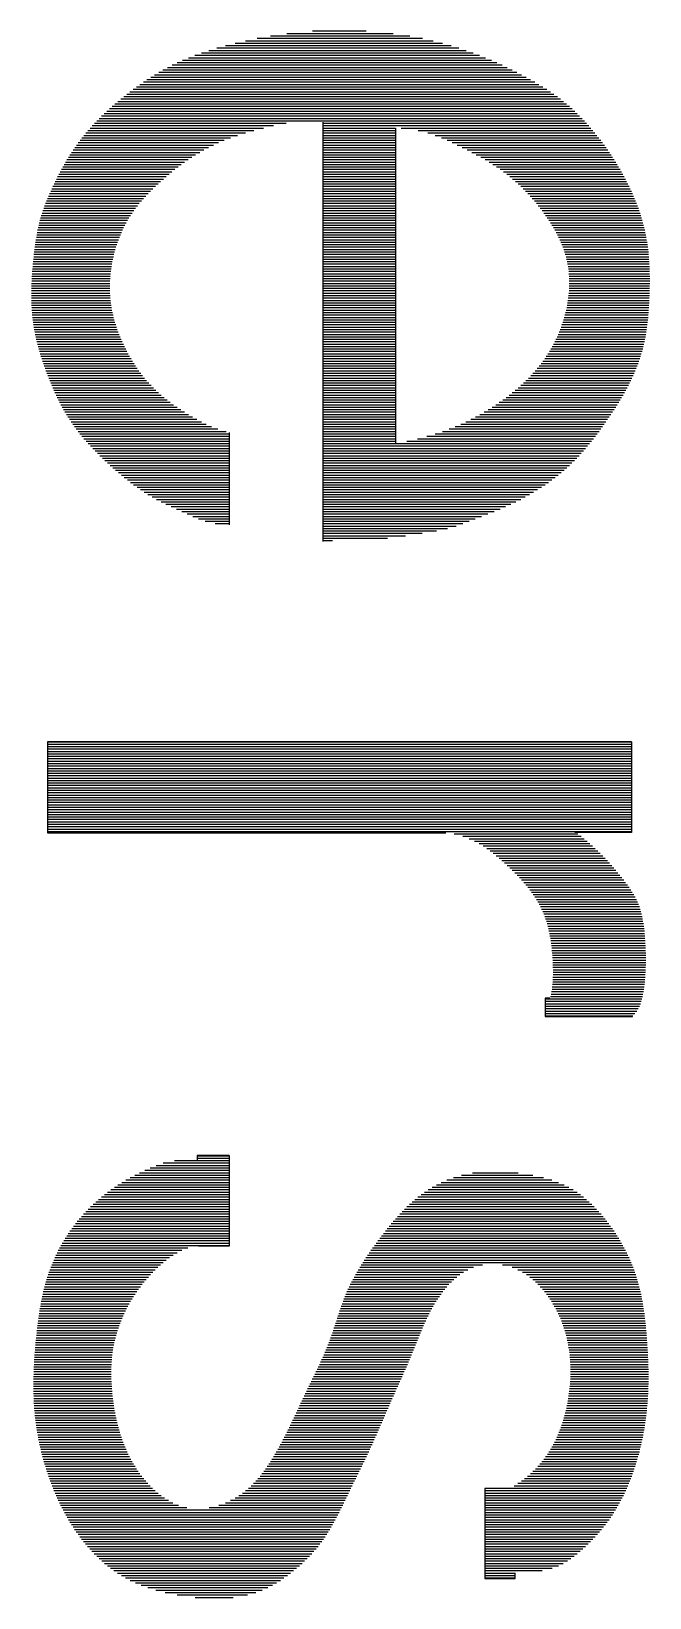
# Model space of a CAD drawing. Extents: x -2502 to 14741, y -2417 to 9756.
# Drawn here: x 8747.52 to 8764.73, y 1214.62 to 1258.19 of the extents above; entities that cross this region are included whole.
import ezdxf
from ezdxf.enums import TextEntityAlignment as Align
from ezdxf.xclip import XClip

# ---------------------------------------------------------------- set-up
doc = ezdxf.new("R2010")
doc.units = 0
doc.header["$LTSCALE"] = 60
doc.header["$MEASUREMENT"] = 0
doc.header["$XCLIPFRAME"] = 0
doc.layers.get('0').update_dxf_attribs({"linetype": 'CONTINUOUS'})
doc.layers.add('2017_67-102$0$RLA-FORMATO', color=7, linetype='CONTINUOUS')
doc.layers.add('2017_67-102$0$RLA-LOGO', color=7, linetype='CONTINUOUS')
doc.styles.add('2017_67-102$0$ROMAND', font='romand', dxfattribs={"height": 31.5})
doc.styles.add('2017_67-102$0$ROMANS', font='ROMANS.shx', dxfattribs={"height": 16.875})

# ---------------------------------------------------------------- blocks, each defined once
blk = doc.blocks.new('2017_67-102$0$viñeta-rl')
at = {"layer": '2017_67-102$0$RLA-LOGO', "color": 8, "true_color": 0x707070}
for p, q in [((-182.799, 234.705), (-182.799, 232.921)), ((-182.754, 234.72), (-182.754, 232.953)), ((-182.709, 234.734), (-182.709, 232.984)), ((-182.664, 234.747), (-182.664, 233.014)), ((-182.619, 234.759), (-182.619, 233.043)), ((-182.574, 234.771), (-182.574, 233.071)), ((-182.529, 234.782), (-182.529, 233.098)), ((-182.484, 234.793), (-182.484, 233.124)), ((-182.439, 234.802), (-182.439, 233.149)), ((-182.394, 234.812), (-182.394, 233.172)), ((-182.349, 234.82), (-182.349, 233.195)), ((-182.304, 234.828), (-182.304, 233.216)), ((-182.259, 234.835), (-182.259, 233.236)), ((-182.214, 234.842), (-182.214, 233.255)), ((-182.169, 234.848), (-182.169, 233.273)), ((-182.124, 234.854), (-182.124, 233.29)), ((-182.079, 234.859), (-182.079, 233.305)), ((-182.034, 234.863), (-182.034, 233.319)), ((-181.989, 234.867), (-181.989, 233.332)), ((-181.944, 234.871), (-181.944, 233.343)), ((-181.899, 234.874), (-181.899, 233.353)), ((-181.854, 234.877), (-181.854, 233.362)), ((-181.809, 234.879), (-181.809, 233.37)), ((-181.764, 234.881), (-181.764, 233.376)), ((-181.719, 234.882), (-181.719, 233.382)), ((-181.674, 234.883), (-181.674, 233.386)), ((-181.629, 234.884), (-181.629, 233.389)), ((-181.584, 234.884), (-181.584, 233.391)), ((-181.539, 234.884), (-181.539, 233.392)), ((-181.494, 234.884), (-181.494, 233.393)), ((-181.449, 234.883), (-181.449, 233.392)), ((-181.404, 234.882), (-181.404, 233.39)), ((-181.359, 234.881), (-181.359, 233.388)), ((-181.314, 234.879), (-181.314, 233.384)), ((-181.269, 234.878), (-181.269, 233.38)), ((-181.224, 234.876), (-181.224, 233.374)), ((-181.179, 234.874), (-181.179, 233.368)), ((-181.134, 234.872), (-181.134, 233.361)), ((-181.089, 234.869), (-181.089, 233.353)), ((-181.044, 234.867), (-181.044, 233.344)), ((-180.999, 234.864), (-180.999, 233.334)), ((-180.954, 234.861), (-180.954, 233.324)), ((-180.909, 234.857), (-180.909, 233.312)), ((-180.864, 234.853), (-180.864, 233.3)), ((-180.819, 234.849), (-180.819, 233.287)), ((-180.774, 234.844), (-180.774, 233.272)), ((-180.729, 234.839), (-180.729, 233.257)), ((-180.684, 234.833), (-180.684, 233.241)), ((-180.639, 234.827), (-180.639, 233.224)), ((-180.594, 234.82), (-180.594, 233.206)), ((-180.549, 234.813), (-180.549, 233.187)), ((-180.504, 234.805), (-180.504, 233.167)), ((-180.459, 234.796), (-180.459, 233.146)), ((-180.414, 234.787), (-180.414, 233.124)), ((-180.369, 234.777), (-180.369, 233.101)), ((-180.324, 234.766), (-180.324, 233.077)), ((-180.279, 234.754), (-180.279, 233.051)), ((-180.234, 234.742), (-180.234, 233.024)), ((-180.189, 234.729), (-180.189, 232.996)), ((-180.144, 234.715), (-180.144, 232.966)), ((-180.099, 234.7), (-180.099, 232.936)), ((-169.936, 234.693), (-169.936, 232.858)), ((-169.891, 234.708), (-169.891, 232.88)), ((-169.846, 234.721), (-169.846, 232.9)), ((-169.801, 234.733), (-169.801, 232.919)), ((-169.756, 234.743), (-169.756, 232.936)), ((-169.711, 234.752), (-169.711, 232.952)), ((-169.666, 234.76), (-169.666, 232.967)), ((-169.621, 234.767), (-169.621, 232.981)), ((-169.576, 234.774), (-169.576, 232.993)), ((-169.531, 234.779), (-169.531, 233.005)), ((-169.486, 234.785), (-169.486, 233.015)), ((-169.441, 234.789), (-169.441, 233.025)), ((-169.396, 234.794), (-169.396, 233.033)), ((-169.351, 234.797), (-169.351, 233.041)), ((-169.306, 234.801), (-169.306, 233.049)), ((-169.261, 234.803), (-169.261, 233.055)), ((-169.216, 234.806), (-169.216, 233.061)), ((-169.171, 234.808), (-169.171, 233.066)), ((-169.126, 234.809), (-169.126, 233.071)), ((-169.081, 234.81), (-169.081, 233.076)), ((-169.036, 234.811), (-169.036, 233.079)), ((-168.991, 234.811), (-168.991, 233.082)), ((-168.946, 234.811), (-168.946, 233.085)), ((-168.901, 234.811), (-168.901, 233.087)), ((-168.856, 234.81), (-168.856, 233.089)), ((-168.811, 234.808), (-168.811, 233.09)), ((-168.766, 234.807), (-168.766, 233.091)), ((-168.721, 234.804), (-168.721, 233.091)), ((-168.676, 234.802), (-168.676, 233.091)), ((-168.631, 234.799), (-168.631, 233.089)), ((-168.586, 234.795), (-168.586, 233.088)), ((-168.541, 234.791), (-168.541, 233.085)), ((-168.496, 234.786), (-168.496, 233.082)), ((-168.451, 234.78), (-168.451, 233.077)), ((-168.406, 234.774), (-168.406, 233.072)), ((-168.361, 234.767), (-168.361, 233.065)), ((-168.316, 234.759), (-168.316, 233.056)), ((-168.271, 234.749), (-168.271, 233.043)), ((-168.226, 234.739), (-168.226, 232.947)), ((-168.181, 234.726), (-168.181, 232.947)), ((-168.136, 234.712), (-168.136, 232.947)), ((-168.091, 234.694), (-168.091, 232.947)), ((-162.843, 234.702), (-162.843, 232.894)), ((-162.798, 234.713), (-162.798, 232.932)), ((-162.753, 234.723), (-162.753, 232.967)), ((-162.708, 234.732), (-162.708, 233)), ((-162.663, 234.741), (-162.663, 233.031)), ((-162.618, 234.75), (-162.618, 233.061)), ((-162.573, 234.757), (-162.573, 233.089)), ((-162.528, 234.765), (-162.528, 233.115)), ((-162.483, 234.772), (-162.483, 233.14)), ((-162.438, 234.778), (-162.438, 233.164)), ((-162.393, 234.785), (-162.393, 233.186)), ((-162.348, 234.79), (-162.348, 233.207)), ((-162.303, 234.796), (-162.303, 233.227)), ((-162.258, 234.801), (-162.258, 233.245)), ((-162.213, 234.806), (-162.213, 233.263)), ((-162.168, 234.81), (-162.168, 233.279)), ((-162.123, 234.815), (-162.123, 233.294)), ((-162.078, 234.819), (-162.078, 233.308)), ((-162.033, 234.823), (-162.033, 233.321)), ((-161.988, 234.826), (-161.988, 233.334)), ((-161.943, 234.83), (-161.943, 233.345)), ((-161.898, 234.833), (-161.898, 233.355)), ((-161.853, 234.836), (-161.853, 233.365)), ((-161.808, 234.839), (-161.808, 233.373)), ((-161.763, 234.842), (-161.763, 233.381)), ((-161.718, 234.844), (-161.718, 233.388)), ((-161.673, 234.847), (-161.673, 233.394)), ((-161.628, 234.849), (-161.628, 233.4)), ((-161.583, 234.851), (-161.583, 233.404)), ((-161.538, 234.853), (-161.538, 233.408)), ((-161.493, 234.855), (-161.493, 233.411)), ((-161.448, 234.856), (-161.448, 233.413)), ((-161.403, 234.858), (-161.403, 233.415)), ((-161.358, 234.859), (-161.358, 233.416)), ((-161.313, 234.859), (-161.313, 233.416)), ((-161.268, 234.86), (-161.268, 233.415)), ((-161.223, 234.86), (-161.223, 233.414)), ((-161.178, 234.86), (-161.178, 233.412)), ((-161.133, 234.86), (-161.133, 233.41)), ((-161.088, 234.859), (-161.088, 233.407)), ((-161.043, 234.858), (-161.043, 233.403)), ((-160.998, 234.857), (-160.998, 233.398)), ((-160.953, 234.855), (-160.953, 233.393)), ((-160.908, 234.853), (-160.908, 233.387)), ((-160.863, 234.851), (-160.863, 233.381)), ((-160.818, 234.848), (-160.818, 233.373)), ((-160.773, 234.845), (-160.773, 233.366)), ((-160.728, 234.842), (-160.728, 233.357)), ((-160.683, 234.838), (-160.683, 233.348)), ((-160.638, 234.834), (-160.638, 233.338)), ((-160.593, 234.83), (-160.593, 233.328)), ((-160.548, 234.825), (-160.548, 233.317)), ((-160.503, 234.819), (-160.503, 233.305)), ((-160.458, 234.814), (-160.458, 233.293)), ((-160.413, 234.808), (-160.413, 233.279)), ((-160.368, 234.801), (-160.368, 233.265)), ((-160.323, 234.794), (-160.323, 233.25)), ((-160.278, 234.787), (-160.278, 233.235)), ((-160.233, 234.779), (-160.233, 233.218)), ((-160.188, 234.771), (-160.188, 233.2)), ((-160.143, 234.763), (-160.143, 233.182)), ((-160.098, 234.754), (-160.098, 233.162)), ((-160.053, 234.745), (-160.053, 233.141)), ((-160.008, 234.735), (-160.008, 233.118)), ((-159.963, 234.725), (-159.963, 233.095)), ((-159.918, 234.714), (-159.918, 233.07)), ((-159.873, 234.703), (-159.873, 233.044)), ((-159.828, 234.692), (-159.828, 233.016)), ((-183.474, 234.409), (-183.474, 232.287)), ((-183.429, 234.433), (-183.429, 232.341)), ((-183.384, 234.457), (-183.384, 232.393)), ((-183.339, 234.479), (-183.339, 232.443)), ((-183.294, 234.501), (-183.294, 232.491)), ((-183.249, 234.523), (-183.249, 232.537)), ((-183.204, 234.544), (-183.204, 232.581)), ((-183.159, 234.565), (-183.159, 232.624)), ((-183.114, 234.584), (-183.114, 232.666)), ((-183.069, 234.604), (-183.069, 232.706)), ((-183.024, 234.622), (-183.024, 232.745)), ((-182.979, 234.64), (-182.979, 232.782)), ((-182.934, 234.657), (-182.934, 232.818)), ((-182.889, 234.674), (-182.889, 232.854)), ((-182.844, 234.69), (-182.844, 232.888)), ((-180.054, 234.684), (-180.054, 232.903)), ((-180.009, 234.668), (-180.009, 232.87)), ((-179.964, 234.651), (-179.964, 232.834)), ((-179.919, 234.633), (-179.919, 232.798)), ((-179.874, 234.614), (-179.874, 232.759)), ((-179.829, 234.595), (-179.829, 232.719)), ((-179.784, 234.575), (-179.784, 232.678)), ((-179.739, 234.554), (-179.739, 232.634)), ((-179.694, 234.533), (-179.694, 232.589)), ((-179.649, 234.511), (-179.649, 232.542)), ((-179.604, 234.488), (-179.604, 232.493)), ((-179.559, 234.464), (-179.559, 232.443)), ((-179.514, 234.44), (-179.514, 232.39)), ((-179.469, 234.415), (-179.469, 232.335)), ((-173.001, 223.71), (-173.001, 234.546)), ((-173.001, 234.546), (-171.319, 234.546)), ((-172.996, 234.546), (-172.996, 223.71)), ((-172.951, 234.546), (-172.951, 223.71)), ((-172.906, 234.546), (-172.906, 223.71)), ((-172.861, 234.546), (-172.861, 223.71)), ((-172.816, 234.546), (-172.816, 223.71)), ((-172.771, 234.546), (-172.771, 223.71)), ((-172.726, 234.546), (-172.726, 223.71)), ((-172.681, 234.546), (-172.681, 223.71)), ((-172.636, 234.546), (-172.636, 223.71)), ((-172.591, 234.546), (-172.591, 223.71)), ((-172.546, 234.546), (-172.546, 223.71)), ((-172.501, 234.546), (-172.501, 223.71)), ((-172.456, 234.546), (-172.456, 223.71)), ((-172.411, 234.546), (-172.411, 223.71)), ((-172.366, 234.546), (-172.366, 223.71)), ((-172.321, 234.546), (-172.321, 223.71)), ((-172.276, 234.546), (-172.276, 223.71)), ((-172.231, 234.546), (-172.231, 223.71)), ((-172.186, 234.546), (-172.186, 223.71)), ((-172.141, 234.546), (-172.141, 223.71)), ((-172.096, 234.546), (-172.096, 223.71)), ((-172.051, 234.546), (-172.051, 223.71)), ((-172.006, 234.546), (-172.006, 223.71)), ((-171.961, 234.546), (-171.961, 223.71)), ((-171.916, 234.546), (-171.916, 223.71)), ((-171.871, 234.546), (-171.871, 223.71)), ((-171.826, 234.546), (-171.826, 223.71)), ((-171.781, 234.546), (-171.781, 223.71)), ((-171.736, 234.546), (-171.736, 223.71)), ((-171.691, 234.546), (-171.691, 223.71)), ((-171.646, 234.546), (-171.646, 223.71)), ((-171.601, 234.546), (-171.601, 223.71)), ((-171.556, 234.546), (-171.556, 223.71)), ((-171.511, 234.546), (-171.511, 223.71)), ((-171.466, 234.546), (-171.466, 223.71)), ((-171.421, 234.546), (-171.421, 223.71)), ((-171.376, 234.546), (-171.376, 223.71)), ((-171.331, 234.546), (-171.331, 223.71)), ((-171.319, 234.546), (-171.319, 233.497)), ((-170.431, 234.403), (-170.431, 232.509)), ((-170.386, 234.437), (-170.386, 232.549)), ((-170.341, 234.47), (-170.341, 232.587)), ((-170.296, 234.502), (-170.296, 232.624)), ((-170.251, 234.532), (-170.251, 232.659)), ((-170.206, 234.561), (-170.206, 232.693)), ((-170.161, 234.588), (-170.161, 232.725)), ((-170.116, 234.614), (-170.116, 232.755)), ((-170.071, 234.637), (-170.071, 232.783)), ((-170.026, 234.658), (-170.026, 232.81)), ((-169.981, 234.677), (-169.981, 232.835)), ((-168.046, 234.672), (-168.046, 232.947)), ((-168.001, 234.644), (-168.001, 232.947)), ((-167.956, 234.61), (-167.956, 232.947)), ((-167.911, 234.57), (-167.911, 232.947)), ((-167.908, 232.947), (-167.908, 234.567)), ((-163.608, 234.413), (-163.608, 229.744)), ((-163.563, 234.436), (-163.563, 229.712)), ((-163.518, 234.458), (-163.518, 229.68)), ((-163.473, 234.48), (-163.473, 229.649)), ((-163.428, 234.501), (-163.428, 229.619)), ((-163.383, 234.521), (-163.383, 229.589)), ((-163.338, 234.54), (-163.338, 229.56)), ((-163.293, 234.559), (-163.293, 232.154)), ((-163.248, 234.577), (-163.248, 232.33)), ((-163.203, 234.594), (-163.203, 232.439)), ((-163.158, 234.61), (-163.158, 232.524)), ((-163.113, 234.625), (-163.113, 232.596)), ((-163.068, 234.64), (-163.068, 232.658)), ((-163.023, 234.654), (-163.023, 232.714)), ((-162.978, 234.667), (-162.978, 232.765)), ((-162.933, 234.679), (-162.933, 232.811)), ((-162.888, 234.691), (-162.888, 232.854)), ((-159.783, 234.68), (-159.783, 232.986)), ((-159.738, 234.667), (-159.738, 232.954)), ((-159.693, 234.654), (-159.693, 232.921)), ((-159.648, 234.641), (-159.648, 232.885)), ((-159.603, 234.627), (-159.603, 232.847)), ((-159.558, 234.613), (-159.558, 232.807)), ((-159.513, 234.598), (-159.513, 232.764)), ((-159.468, 234.583), (-159.468, 232.719)), ((-159.423, 234.567), (-159.423, 232.671)), ((-159.378, 234.551), (-159.378, 232.619)), ((-159.333, 234.534), (-159.333, 232.564)), ((-159.288, 234.516), (-159.288, 232.505)), ((-159.243, 234.498), (-159.243, 232.441)), ((-159.198, 234.479), (-159.198, 232.371)), ((-159.153, 234.46), (-159.153, 232.292)), ((-159.108, 234.44), (-159.108, 231.823)), ((-159.063, 234.419), (-159.063, 231.823)), ((-183.924, 234.137), (-183.924, 231.583)), ((-183.879, 234.168), (-183.879, 231.668)), ((-183.834, 234.197), (-183.834, 231.75)), ((-183.789, 234.226), (-183.789, 231.829)), ((-183.744, 234.254), (-183.744, 231.905)), ((-183.699, 234.281), (-183.699, 231.977)), ((-183.654, 234.308), (-183.654, 232.045)), ((-183.609, 234.334), (-183.609, 232.11)), ((-183.564, 234.36), (-183.564, 232.172)), ((-183.519, 234.385), (-183.519, 232.231)), ((-179.424, 234.39), (-179.424, 232.278)), ((-179.379, 234.364), (-179.379, 232.219)), ((-179.334, 234.337), (-179.334, 232.158)), ((-179.289, 234.31), (-179.289, 232.094)), ((-179.244, 234.282), (-179.244, 232.028)), ((-179.199, 234.253), (-179.199, 231.959)), ((-179.154, 234.225), (-179.154, 231.888)), ((-179.109, 234.195), (-179.109, 231.813)), ((-179.064, 234.165), (-179.064, 231.735)), ((-179.019, 234.135), (-179.019, 231.654)), ((-170.746, 234.14), (-170.746, 232.191)), ((-170.701, 234.18), (-170.701, 232.24)), ((-170.656, 234.22), (-170.656, 232.288)), ((-170.611, 234.258), (-170.611, 232.334)), ((-170.566, 234.296), (-170.566, 232.38)), ((-170.521, 234.332), (-170.521, 232.424)), ((-170.476, 234.368), (-170.476, 232.467)), ((-164.058, 234.126), (-164.058, 230.09)), ((-164.013, 234.16), (-164.013, 230.053)), ((-163.968, 234.192), (-163.968, 230.017)), ((-163.923, 234.223), (-163.923, 229.981)), ((-163.878, 234.253), (-163.878, 229.946)), ((-163.833, 234.282), (-163.833, 229.911)), ((-163.788, 234.31), (-163.788, 229.877)), ((-163.743, 234.337), (-163.743, 229.843)), ((-163.698, 234.363), (-163.698, 229.809)), ((-163.653, 234.388), (-163.653, 229.776)), ((-159.018, 234.397), (-159.018, 231.823)), ((-158.973, 234.375), (-158.973, 231.823)), ((-158.928, 234.351), (-158.928, 231.823)), ((-158.883, 234.327), (-158.883, 231.823)), ((-158.838, 234.302), (-158.838, 231.823)), ((-158.793, 234.276), (-158.793, 231.823)), ((-158.748, 234.249), (-158.748, 231.823)), ((-158.703, 234.221), (-158.703, 231.823)), ((-158.658, 234.192), (-158.658, 231.823)), ((-158.613, 234.161), (-158.613, 231.823)), ((-158.568, 234.13), (-158.568, 231.823)), ((-184.329, 233.832), (-184.329, 230.59)), ((-184.284, 233.869), (-184.284, 230.77)), ((-184.239, 233.906), (-184.239, 230.907)), ((-184.194, 233.941), (-184.194, 231.023)), ((-184.149, 233.976), (-184.149, 231.126)), ((-184.104, 234.01), (-184.104, 231.222)), ((-184.059, 234.043), (-184.059, 231.314)), ((-184.014, 234.075), (-184.014, 231.406)), ((-183.969, 234.107), (-183.969, 231.495)), ((-178.974, 234.104), (-178.974, 231.567)), ((-178.929, 234.073), (-178.929, 231.476)), ((-178.884, 234.042), (-178.884, 231.38)), ((-178.839, 234.01), (-178.839, 231.276)), ((-178.794, 233.978), (-178.794, 231.164)), ((-178.749, 233.945), (-178.749, 231.042)), ((-178.704, 233.911), (-178.704, 230.906)), ((-178.659, 233.877), (-178.659, 230.751)), ((-178.614, 233.842), (-178.614, 230.574)), ((-171.061, 233.825), (-171.061, 231.793)), ((-171.016, 233.874), (-171.016, 231.86)), ((-170.971, 233.922), (-170.971, 231.923)), ((-170.926, 233.968), (-170.926, 231.981)), ((-170.881, 234.012), (-170.881, 232.037)), ((-170.836, 234.056), (-170.836, 232.09)), ((-170.791, 234.099), (-170.791, 232.141)), ((-164.373, 233.857), (-164.373, 230.379)), ((-164.328, 233.9), (-164.328, 230.334)), ((-164.283, 233.942), (-164.283, 230.29)), ((-164.238, 233.981), (-164.238, 230.248)), ((-164.193, 234.02), (-164.193, 230.207)), ((-164.148, 234.056), (-164.148, 230.167)), ((-164.103, 234.092), (-164.103, 230.128)), ((-158.523, 234.097), (-158.523, 231.823)), ((-158.478, 234.063), (-158.478, 231.823)), ((-158.433, 234.028), (-158.433, 231.823)), ((-158.388, 233.991), (-158.388, 231.823)), ((-158.343, 233.953), (-158.343, 231.823)), ((-158.298, 233.914), (-158.298, 231.823)), ((-158.253, 233.874), (-158.253, 231.823)), ((-158.208, 233.832), (-158.208, 231.823)), ((-184.644, 233.54), (-184.644, 224.764)), ((-184.599, 233.585), (-184.599, 224.717)), ((-184.554, 233.629), (-184.554, 224.672)), ((-184.509, 233.672), (-184.509, 224.628)), ((-184.464, 233.714), (-184.464, 228.819)), ((-184.419, 233.754), (-184.419, 228.819)), ((-184.374, 233.793), (-184.374, 230.276)), ((-178.569, 233.807), (-178.569, 230.38)), ((-178.524, 233.77), (-178.524, 228.819)), ((-178.479, 233.733), (-178.479, 228.819)), ((-178.434, 233.695), (-178.434, 228.819)), ((-178.389, 233.656), (-178.389, 228.819)), ((-178.344, 233.616), (-178.344, 228.819)), ((-178.299, 233.574), (-178.299, 228.819)), ((-178.254, 233.532), (-178.254, 228.819)), ((-171.286, 233.55), (-171.286, 231.255)), ((-171.241, 233.612), (-171.241, 231.418)), ((-171.196, 233.669), (-171.196, 231.537)), ((-171.151, 233.723), (-171.151, 231.635)), ((-171.106, 233.775), (-171.106, 231.719)), ((-164.643, 233.537), (-164.643, 230.704)), ((-164.598, 233.6), (-164.598, 230.642)), ((-164.553, 233.659), (-164.553, 230.583)), ((-164.508, 233.713), (-164.508, 230.528)), ((-164.463, 233.764), (-164.463, 230.476)), ((-164.418, 233.812), (-164.418, 230.427)), ((-158.163, 233.788), (-158.163, 231.823)), ((-158.118, 233.742), (-158.118, 231.823)), ((-158.073, 233.695), (-158.073, 231.823)), ((-158.028, 233.646), (-158.028, 231.823)), ((-157.983, 233.595), (-157.983, 231.823)), ((-157.938, 233.541), (-157.938, 231.823)), ((-184.869, 233.287), (-184.869, 225.016)), ((-184.824, 233.341), (-184.824, 224.963)), ((-184.779, 233.394), (-184.779, 224.911)), ((-184.734, 233.444), (-184.734, 224.861)), ((-184.689, 233.493), (-184.689, 224.812)), ((-178.209, 233.488), (-178.209, 228.819)), ((-178.164, 233.442), (-178.164, 228.819)), ((-178.119, 233.395), (-178.119, 228.819)), ((-178.074, 233.346), (-178.074, 228.819)), ((-178.029, 233.296), (-178.029, 228.819)), ((-177.984, 233.243), (-177.984, 228.819)), ((-164.778, 233.296), (-164.778, 230.927)), ((-164.733, 233.387), (-164.733, 230.846)), ((-164.688, 233.466), (-164.688, 230.772)), ((-157.893, 233.484), (-157.893, 231.823)), ((-157.848, 233.424), (-157.848, 231.823)), ((-157.803, 233.357), (-157.803, 231.823)), ((-157.758, 233.282), (-157.758, 231.823)), ((-185.094, 232.975), (-185.094, 225.302)), ((-185.049, 233.043), (-185.049, 225.242)), ((-185.004, 233.108), (-185.004, 225.183)), ((-184.959, 233.171), (-184.959, 225.126)), ((-184.914, 233.23), (-184.914, 225.07)), ((-177.939, 233.187), (-177.939, 228.819)), ((-177.894, 233.13), (-177.894, 228.819)), ((-177.849, 233.07), (-177.849, 228.819)), ((-177.804, 233.008), (-177.804, 228.819)), ((-168.245, 233.033), (-168.245, 232.947)), ((-164.868, 233.067), (-164.868, 231.121)), ((-164.823, 233.191), (-164.823, 231.018)), ((-157.713, 233.191), (-157.713, 231.823)), ((-157.668, 233.073), (-157.668, 231.823)), ((-185.274, 232.674), (-185.274, 225.558)), ((-185.229, 232.754), (-185.229, 225.491)), ((-185.184, 232.83), (-185.184, 225.426)), ((-185.139, 232.904), (-185.139, 225.363)), ((-177.759, 232.943), (-177.759, 228.819)), ((-177.714, 232.875), (-177.714, 228.819)), ((-177.669, 232.805), (-177.669, 228.819)), ((-177.624, 232.731), (-177.624, 228.819)), ((-168.245, 232.947), (-167.908, 232.947)), ((-164.958, 232.719), (-164.958, 231.39)), ((-164.913, 232.915), (-164.913, 231.242)), ((-157.623, 232.89), (-157.623, 231.823)), ((-185.409, 232.422), (-185.409, 225.775)), ((-185.364, 232.509), (-185.364, 225.7)), ((-185.319, 232.593), (-185.319, 225.628)), ((-177.579, 232.655), (-177.579, 228.819)), ((-177.534, 232.574), (-177.534, 228.819)), ((-177.489, 232.491), (-177.489, 228.819)), ((-177.444, 232.403), (-177.444, 228.819)), ((-165.003, 232.444), (-165.003, 231.598)), ((-157.485, 232.386), (-157.587, 232.386)), ((-157.578, 232.386), (-157.578, 231.823)), ((-157.533, 232.386), (-157.533, 231.823)), ((-157.488, 232.386), (-157.488, 231.823)), ((-157.485, 231.823), (-157.485, 232.386)), ((-185.544, 232.147), (-185.544, 226.025)), ((-185.499, 232.242), (-185.499, 225.937)), ((-185.454, 232.334), (-185.454, 225.854)), ((-177.399, 232.31), (-177.399, 228.819)), ((-177.354, 232.212), (-177.354, 228.819)), ((-177.309, 232.108), (-177.309, 228.819)), ((-159.15, 232.286), (-159.15, 231.823)), ((-185.679, 231.84), (-185.679, 226.327)), ((-185.634, 231.947), (-185.634, 226.219)), ((-185.589, 232.049), (-185.589, 226.118)), ((-177.264, 231.997), (-177.264, 228.819)), ((-177.219, 231.88), (-177.219, 228.819)), ((-159.15, 231.823), (-157.485, 231.823)), ((-185.769, 231.608), (-185.769, 226.569)), ((-185.724, 231.727), (-185.724, 226.443)), ((-177.174, 231.761), (-177.174, 228.819)), ((-177.129, 231.645), (-177.129, 228.819)), ((-177.084, 231.534), (-177.084, 228.819)), ((-163.293, 231.785), (-163.293, 229.532)), ((-163.248, 231.614), (-163.248, 229.504)), ((-163.203, 231.51), (-163.203, 229.477)), ((-185.859, 231.346), (-185.859, 226.855)), ((-185.814, 231.482), (-185.814, 226.706)), ((-177.039, 231.42), (-177.039, 228.819)), ((-176.994, 231.293), (-176.994, 228.819)), ((-163.158, 231.43), (-163.158, 229.45)), ((-163.113, 231.363), (-163.113, 229.425)), ((-163.068, 231.304), (-163.068, 229.4)), ((-163.023, 231.252), (-163.023, 229.376)), ((-185.949, 231.041), (-185.949, 227.193)), ((-185.904, 231.2), (-185.904, 227.017)), ((-176.949, 231.135), (-176.949, 228.819)), ((-176.904, 230.932), (-176.904, 228.819)), ((-171.311, 223.71), (-171.311, 231.102)), ((-162.978, 231.205), (-162.978, 229.353)), ((-162.933, 231.161), (-162.933, 229.33)), ((-162.888, 231.12), (-162.888, 229.308)), ((-162.843, 231.082), (-162.843, 229.287)), ((-162.798, 231.047), (-162.798, 229.267)), ((-162.753, 231.013), (-162.753, 229.248)), ((-162.708, 230.982), (-162.708, 229.229)), ((-162.663, 230.951), (-162.663, 229.212)), ((-162.618, 230.922), (-162.618, 229.195)), ((-186.039, 230.67), (-186.039, 227.601)), ((-185.994, 230.867), (-185.994, 227.386)), ((-176.859, 230.665), (-176.859, 228.819)), ((-162.573, 230.895), (-162.573, 229.178)), ((-162.528, 230.868), (-162.528, 229.162)), ((-162.483, 230.843), (-162.483, 229.146)), ((-162.438, 230.819), (-162.438, 229.131)), ((-162.393, 230.795), (-162.393, 229.116)), ((-162.348, 230.773), (-162.348, 229.101)), ((-162.303, 230.751), (-162.303, 229.086)), ((-162.258, 230.73), (-162.258, 229.072)), ((-162.213, 230.709), (-162.213, 229.057)), ((-162.168, 230.689), (-162.168, 229.042)), ((-162.123, 230.669), (-162.123, 229.027)), ((-162.078, 230.65), (-162.078, 229.012)), ((-162.033, 230.632), (-162.033, 228.997)), ((-186.084, 230.434), (-186.084, 227.848)), ((-176.814, 230.354), (-176.814, 228.819)), ((-161.988, 230.613), (-161.988, 228.981)), ((-161.943, 230.595), (-161.943, 228.965)), ((-161.898, 230.577), (-161.898, 228.948)), ((-161.853, 230.558), (-161.853, 228.931)), ((-161.808, 230.54), (-161.808, 228.914)), ((-161.763, 230.522), (-161.763, 228.895)), ((-161.718, 230.504), (-161.718, 228.877)), ((-161.673, 230.485), (-161.673, 228.857)), ((-161.628, 230.467), (-161.628, 228.838)), ((-161.583, 230.448), (-161.583, 228.818)), ((-161.538, 230.429), (-161.538, 228.797)), ((-161.493, 230.409), (-161.493, 228.777)), ((-161.448, 230.39), (-161.448, 228.756)), ((-161.403, 230.37), (-161.403, 228.734)), ((-161.358, 230.351), (-161.358, 228.713)), ((-186.129, 230.126), (-186.129, 228.155)), ((-184.378, 230.171), (-178.532, 230.171)), ((-184.374, 230.171), (-184.374, 228.819)), ((-184.329, 230.171), (-184.329, 228.819)), ((-184.284, 230.171), (-184.284, 228.819)), ((-184.239, 230.171), (-184.239, 228.819)), ((-184.194, 230.171), (-184.194, 228.819)), ((-184.149, 230.171), (-184.149, 228.819)), ((-184.104, 230.171), (-184.104, 228.819)), ((-184.059, 230.171), (-184.059, 228.819)), ((-184.014, 230.171), (-184.014, 228.819)), ((-183.969, 230.171), (-183.969, 228.819)), ((-183.924, 230.171), (-183.924, 228.819)), ((-183.879, 230.171), (-183.879, 228.819)), ((-183.834, 230.171), (-183.834, 228.819)), ((-183.789, 230.171), (-183.789, 228.819)), ((-183.744, 230.171), (-183.744, 228.819)), ((-183.699, 230.171), (-183.699, 228.819)), ((-183.654, 230.171), (-183.654, 228.819)), ((-183.609, 230.171), (-183.609, 228.819)), ((-183.564, 230.171), (-183.564, 228.819)), ((-183.519, 230.171), (-183.519, 228.819)), ((-183.474, 230.171), (-183.474, 228.819)), ((-183.429, 230.171), (-183.429, 228.819)), ((-183.384, 230.171), (-183.384, 228.819)), ((-183.339, 230.171), (-183.339, 228.819)), ((-183.294, 230.171), (-183.294, 228.819)), ((-183.249, 230.171), (-183.249, 228.819)), ((-183.204, 230.171), (-183.204, 228.819)), ((-183.159, 230.171), (-183.159, 228.819)), ((-183.114, 230.171), (-183.114, 228.819)), ((-183.069, 230.171), (-183.069, 228.819)), ((-183.024, 230.171), (-183.024, 228.819)), ((-182.979, 230.171), (-182.979, 228.819)), ((-182.934, 230.171), (-182.934, 228.819)), ((-182.889, 230.171), (-182.889, 228.819)), ((-182.844, 230.171), (-182.844, 228.819)), ((-182.799, 230.171), (-182.799, 228.819)), ((-182.754, 230.171), (-182.754, 228.819)), ((-182.709, 230.171), (-182.709, 228.819)), ((-182.664, 230.171), (-182.664, 228.819)), ((-182.619, 230.171), (-182.619, 228.819)), ((-182.574, 230.171), (-182.574, 228.819)), ((-182.529, 230.171), (-182.529, 228.819)), ((-182.484, 230.171), (-182.484, 228.819)), ((-182.439, 230.171), (-182.439, 228.819)), ((-182.394, 230.171), (-182.394, 228.819)), ((-182.349, 230.171), (-182.349, 228.819)), ((-182.304, 230.171), (-182.304, 228.819)), ((-182.259, 230.171), (-182.259, 228.819)), ((-182.214, 230.171), (-182.214, 228.819)), ((-182.169, 230.171), (-182.169, 228.819)), ((-182.124, 230.171), (-182.124, 228.819)), ((-182.079, 230.171), (-182.079, 228.819)), ((-182.034, 230.171), (-182.034, 228.819)), ((-181.989, 230.171), (-181.989, 228.819)), ((-181.944, 230.171), (-181.944, 228.819)), ((-181.899, 230.171), (-181.899, 228.819)), ((-181.854, 230.171), (-181.854, 228.819)), ((-181.809, 230.171), (-181.809, 228.819)), ((-181.764, 230.171), (-181.764, 228.819)), ((-181.719, 230.171), (-181.719, 228.819)), ((-181.674, 230.171), (-181.674, 228.819)), ((-181.629, 230.171), (-181.629, 228.819)), ((-181.584, 230.171), (-181.584, 228.819)), ((-181.539, 230.171), (-181.539, 228.819)), ((-181.494, 230.171), (-181.494, 228.819)), ((-181.449, 230.171), (-181.449, 228.819)), ((-181.404, 230.171), (-181.404, 228.819)), ((-181.359, 230.171), (-181.359, 228.819)), ((-181.314, 230.171), (-181.314, 228.819)), ((-181.269, 230.171), (-181.269, 228.819)), ((-181.224, 230.171), (-181.224, 228.819)), ((-181.179, 230.171), (-181.179, 228.819)), ((-181.134, 230.171), (-181.134, 228.819)), ((-181.089, 230.171), (-181.089, 228.819)), ((-181.044, 230.171), (-181.044, 228.819)), ((-180.999, 230.171), (-180.999, 228.819)), ((-180.954, 230.171), (-180.954, 228.819)), ((-180.909, 230.171), (-180.909, 228.819)), ((-180.864, 230.171), (-180.864, 228.819)), ((-180.819, 230.171), (-180.819, 228.819)), ((-180.774, 230.171), (-180.774, 228.819)), ((-180.729, 230.171), (-180.729, 228.819)), ((-180.684, 230.171), (-180.684, 228.819)), ((-180.639, 230.171), (-180.639, 228.819)), ((-180.594, 230.171), (-180.594, 228.819)), ((-180.549, 230.171), (-180.549, 228.819)), ((-180.504, 230.171), (-180.504, 228.819)), ((-180.459, 230.171), (-180.459, 228.819)), ((-180.414, 230.171), (-180.414, 228.819)), ((-180.369, 230.171), (-180.369, 228.819)), ((-180.324, 230.171), (-180.324, 228.819)), ((-180.279, 230.171), (-180.279, 228.819)), ((-180.234, 230.171), (-180.234, 228.819)), ((-180.189, 230.171), (-180.189, 228.819)), ((-180.144, 230.171), (-180.144, 228.819)), ((-180.099, 230.171), (-180.099, 228.819)), ((-180.054, 230.171), (-180.054, 228.819)), ((-180.009, 230.171), (-180.009, 228.819)), ((-179.964, 230.171), (-179.964, 228.819)), ((-179.919, 230.171), (-179.919, 228.819)), ((-179.874, 230.171), (-179.874, 228.819)), ((-179.829, 230.171), (-179.829, 228.819)), ((-179.784, 230.171), (-179.784, 228.819)), ((-179.739, 230.171), (-179.739, 228.819)), ((-179.694, 230.171), (-179.694, 228.819)), ((-179.649, 230.171), (-179.649, 228.819)), ((-179.604, 230.171), (-179.604, 228.819)), ((-179.559, 230.171), (-179.559, 228.819)), ((-179.514, 230.171), (-179.514, 228.819)), ((-179.469, 230.171), (-179.469, 228.819)), ((-179.424, 230.171), (-179.424, 228.819)), ((-179.379, 230.171), (-179.379, 228.819)), ((-179.334, 230.171), (-179.334, 228.819)), ((-179.289, 230.171), (-179.289, 228.819)), ((-179.244, 230.171), (-179.244, 228.819)), ((-179.199, 230.171), (-179.199, 228.819)), ((-179.154, 230.171), (-179.154, 228.819)), ((-179.109, 230.171), (-179.109, 228.819)), ((-179.064, 230.171), (-179.064, 228.819)), ((-179.019, 230.171), (-179.019, 228.819)), ((-178.974, 230.171), (-178.974, 228.819)), ((-178.929, 230.171), (-178.929, 228.819)), ((-178.884, 230.171), (-178.884, 228.819)), ((-178.839, 230.171), (-178.839, 228.819)), ((-178.794, 230.171), (-178.794, 228.819)), ((-178.749, 230.171), (-178.749, 228.819)), ((-178.704, 230.171), (-178.704, 228.819)), ((-178.659, 230.171), (-178.659, 228.819)), ((-178.614, 230.171), (-178.614, 228.819)), ((-178.569, 230.171), (-178.569, 228.819)), ((-161.313, 230.331), (-161.313, 228.691)), ((-161.268, 230.311), (-161.268, 228.669)), ((-161.223, 230.291), (-161.223, 228.647)), ((-161.178, 230.271), (-161.178, 228.625)), ((-161.133, 230.251), (-161.133, 228.603)), ((-161.088, 230.23), (-161.088, 228.581)), ((-161.043, 230.21), (-161.043, 228.559)), ((-160.998, 230.19), (-160.998, 228.537)), ((-160.953, 230.17), (-160.953, 228.516)), ((-160.908, 230.15), (-160.908, 228.494)), ((-160.863, 230.13), (-160.863, 228.473)), ((-160.818, 230.109), (-160.818, 228.451)), ((-160.773, 230.089), (-160.773, 228.43)), ((-160.728, 230.07), (-160.728, 228.409)), ((-160.683, 230.05), (-160.683, 228.388)), ((-176.769, 230.021), (-176.769, 228.819)), ((-160.638, 230.03), (-160.638, 228.366)), ((-160.593, 230.01), (-160.593, 228.345)), ((-160.548, 229.991), (-160.548, 228.324)), ((-160.503, 229.971), (-160.503, 228.303)), ((-160.458, 229.952), (-160.458, 228.281)), ((-160.413, 229.932), (-160.413, 228.26)), ((-160.368, 229.913), (-160.368, 228.238)), ((-160.323, 229.893), (-160.323, 228.216)), ((-160.278, 229.873), (-160.278, 228.194)), ((-160.233, 229.854), (-160.233, 228.172)), ((-160.188, 229.834), (-160.188, 228.15)), ((-160.143, 229.814), (-160.143, 228.127)), ((-160.098, 229.794), (-160.098, 228.104)), ((-160.053, 229.774), (-160.053, 228.08)), ((-160.008, 229.754), (-160.008, 228.057)), ((-186.174, 229.626), (-186.174, 228.629)), ((-159.963, 229.734), (-159.963, 228.032)), ((-159.918, 229.713), (-159.918, 228.008)), ((-159.873, 229.692), (-159.873, 227.983)), ((-159.828, 229.671), (-159.828, 227.957)), ((-159.783, 229.65), (-159.783, 227.931)), ((-159.738, 229.629), (-159.738, 227.905)), ((-159.693, 229.607), (-159.693, 227.877)), ((-159.648, 229.586), (-159.648, 227.849)), ((-159.603, 229.564), (-159.603, 227.82)), ((-159.558, 229.541), (-159.558, 227.789)), ((-159.513, 229.519), (-159.513, 227.758)), ((-159.468, 229.497), (-159.468, 227.725)), ((-159.423, 229.475), (-159.423, 227.691)), ((-159.378, 229.452), (-159.378, 227.655)), ((-159.333, 229.43), (-159.333, 227.617)), ((-159.288, 229.407), (-159.288, 227.577)), ((-159.243, 229.385), (-159.243, 227.535)), ((-159.198, 229.363), (-159.198, 227.489)), ((-159.153, 229.341), (-159.153, 227.44)), ((-159.108, 229.319), (-159.108, 227.387)), ((-159.063, 229.297), (-159.063, 227.329)), ((-159.018, 229.275), (-159.018, 227.264)), ((-158.973, 229.254), (-158.973, 227.192)), ((-158.928, 229.232), (-158.928, 227.109)), ((-158.883, 229.211), (-158.883, 227.012)), ((-158.838, 229.189), (-158.838, 226.891)), ((-176.724, 229.002), (-176.724, 228.819)), ((-158.793, 229.167), (-158.793, 226.713)), ((-158.748, 229.144), (-158.748, 224.001)), ((-158.703, 229.122), (-158.703, 224.025)), ((-158.658, 229.099), (-158.658, 224.05)), ((-158.613, 229.075), (-158.613, 224.075)), ((-158.568, 229.052), (-158.568, 224.101)), ((-158.523, 229.027), (-158.523, 224.129)), ((-158.478, 229.002), (-158.478, 224.157)), ((-158.433, 228.976), (-158.433, 224.186)), ((-158.388, 228.95), (-158.388, 224.216)), ((-158.343, 228.922), (-158.343, 224.247)), ((-158.298, 228.893), (-158.298, 224.279)), ((-184.488, 228.819), (-176.716, 228.819)), ((-158.253, 228.864), (-158.253, 224.312)), ((-158.208, 228.833), (-158.208, 224.346)), ((-158.163, 228.801), (-158.163, 224.381)), ((-158.118, 228.767), (-158.118, 224.418)), ((-158.073, 228.731), (-158.073, 224.456)), ((-158.028, 228.694), (-158.028, 224.496)), ((-157.983, 228.655), (-157.983, 224.537)), ((-157.938, 228.615), (-157.938, 224.58)), ((-157.893, 228.573), (-157.893, 224.625)), ((-157.848, 228.529), (-157.848, 224.672)), ((-157.803, 228.482), (-157.803, 224.721)), ((-157.758, 228.435), (-157.758, 224.772)), ((-157.713, 228.385), (-157.713, 224.827)), ((-157.668, 228.332), (-157.668, 224.884)), ((-184.464, 228.139), (-184.464, 224.585)), ((-157.623, 228.278), (-157.623, 224.946)), ((-157.578, 228.222), (-157.578, 225.012)), ((-157.533, 228.162), (-157.533, 225.084)), ((-157.488, 228.1), (-157.488, 225.162)), ((-157.443, 228.034), (-157.443, 225.248)), ((-184.419, 227.905), (-184.419, 224.543)), ((-157.398, 227.962), (-157.398, 225.344)), ((-157.353, 227.884), (-157.353, 225.451)), ((-157.308, 227.798), (-157.308, 225.575)), ((-184.374, 227.717), (-184.374, 224.502)), ((-184.329, 227.543), (-184.329, 224.463)), ((-157.263, 227.698), (-157.263, 225.72)), ((-157.218, 227.578), (-157.218, 225.896)), ((-184.284, 227.384), (-184.284, 224.425)), ((-184.239, 227.239), (-184.239, 224.387)), ((-157.173, 227.42), (-157.173, 226.121)), ((-157.128, 227.157), (-157.128, 226.455)), ((-184.194, 227.109), (-184.194, 224.351)), ((-184.149, 226.992), (-184.149, 224.316)), ((-184.104, 226.887), (-184.104, 224.282)), ((-178.794, 226.875), (-178.794, 224.245)), ((-178.749, 227.028), (-178.749, 224.28)), ((-178.737, 227.085), (-177.024, 227.085)), ((-178.704, 227.085), (-178.704, 224.315)), ((-178.659, 227.085), (-178.659, 224.352)), ((-178.614, 227.085), (-178.614, 224.389)), ((-178.569, 227.085), (-178.569, 224.428)), ((-178.524, 227.085), (-178.524, 224.468)), ((-178.479, 227.085), (-178.479, 224.509)), ((-178.434, 227.085), (-178.434, 224.551)), ((-178.389, 227.085), (-178.389, 224.595)), ((-178.344, 227.085), (-178.344, 224.639)), ((-178.299, 227.085), (-178.299, 224.684)), ((-178.254, 227.085), (-178.254, 224.731)), ((-178.209, 227.085), (-178.209, 224.778)), ((-178.164, 227.085), (-178.164, 224.826)), ((-178.119, 227.085), (-178.119, 224.876)), ((-178.074, 227.085), (-178.074, 224.926)), ((-178.029, 227.085), (-178.029, 224.977)), ((-177.984, 227.085), (-177.984, 225.029)), ((-177.939, 227.085), (-177.939, 225.083)), ((-177.894, 227.085), (-177.894, 225.137)), ((-177.849, 227.085), (-177.849, 225.194)), ((-177.804, 227.085), (-177.804, 225.251)), ((-177.759, 227.085), (-177.759, 225.311)), ((-177.714, 227.085), (-177.714, 225.373)), ((-177.669, 227.085), (-177.669, 225.438)), ((-177.624, 227.085), (-177.624, 225.506)), ((-177.579, 227.085), (-177.579, 225.577)), ((-177.534, 227.085), (-177.534, 225.653)), ((-177.489, 227.085), (-177.489, 225.733)), ((-177.444, 227.085), (-177.444, 225.819)), ((-177.399, 227.085), (-177.399, 225.91)), ((-177.354, 227.085), (-177.354, 226.005)), ((-177.309, 227.085), (-177.309, 226.103)), ((-177.264, 227.085), (-177.264, 226.204)), ((-177.219, 227.085), (-177.219, 226.305)), ((-177.174, 227.085), (-177.174, 226.406)), ((-177.129, 227.085), (-177.129, 226.512)), ((-177.084, 227.085), (-177.084, 226.636)), ((-177.039, 227.085), (-177.039, 226.825)), ((-165.325, 227.081), (-163.649, 227.081)), ((-165.325, 227.081), (-165.325, 226.489)), ((-165.318, 227.081), (-165.318, 226.489)), ((-165.273, 227.081), (-165.273, 226.489)), ((-165.228, 227.081), (-165.228, 226.067)), ((-165.183, 227.081), (-165.183, 225.861)), ((-165.138, 227.081), (-165.138, 225.73)), ((-165.093, 227.081), (-165.093, 225.619)), ((-165.048, 227.081), (-165.048, 225.517)), ((-165.003, 227.081), (-165.003, 225.421)), ((-164.958, 227.081), (-164.958, 225.331)), ((-164.913, 227.081), (-164.913, 225.247)), ((-164.868, 227.081), (-164.868, 225.167)), ((-164.823, 227.081), (-164.823, 225.092)), ((-164.778, 227.081), (-164.778, 225.02)), ((-164.733, 227.081), (-164.733, 224.953)), ((-164.688, 227.081), (-164.688, 224.889)), ((-164.643, 227.081), (-164.643, 224.827)), ((-164.598, 227.081), (-164.598, 224.769)), ((-164.553, 227.081), (-164.553, 224.713)), ((-164.508, 227.081), (-164.508, 224.66)), ((-164.463, 227.081), (-164.463, 224.609)), ((-164.418, 227.081), (-164.418, 224.56)), ((-164.373, 227.081), (-164.373, 224.513)), ((-164.328, 227.081), (-164.328, 224.467)), ((-164.283, 227.081), (-164.283, 224.424)), ((-164.238, 227.081), (-164.238, 224.382)), ((-164.193, 227.081), (-164.193, 224.342)), ((-164.148, 227.081), (-164.148, 224.303)), ((-164.103, 227.081), (-164.103, 224.265)), ((-164.058, 227.081), (-164.058, 224.229)), ((-164.013, 227.081), (-164.013, 224.195)), ((-163.968, 227.081), (-163.968, 224.161)), ((-163.923, 227.081), (-163.923, 224.129)), ((-163.878, 227.081), (-163.878, 224.098)), ((-163.833, 227.081), (-163.833, 224.069)), ((-163.788, 227.081), (-163.788, 224.04)), ((-163.743, 227.081), (-163.743, 224.013)), ((-163.698, 227.081), (-163.698, 223.986)), ((-163.653, 227.081), (-163.653, 223.961)), ((-163.649, 227.081), (-163.649, 226.515)), ((-184.059, 226.79), (-184.059, 224.25)), ((-184.014, 226.699), (-184.014, 224.218)), ((-183.969, 226.615), (-183.969, 224.187)), ((-178.929, 226.567), (-178.929, 224.149)), ((-178.884, 226.658), (-178.884, 224.18)), ((-178.839, 226.758), (-178.839, 224.212)), ((-183.924, 226.536), (-183.924, 224.157)), ((-183.879, 226.461), (-183.879, 224.128)), ((-183.834, 226.39), (-183.834, 224.1)), ((-183.789, 226.322), (-183.789, 224.073)), ((-179.064, 226.327), (-179.064, 224.062)), ((-179.019, 226.404), (-179.019, 224.09)), ((-178.974, 226.483), (-178.974, 224.119)), ((-165.325, 226.489), (-165.245, 226.489)), ((-163.608, 226.315), (-163.608, 223.936)), ((-158.793, 226.298), (-158.793, 223.978)), ((-183.744, 226.257), (-183.744, 224.046)), ((-183.699, 226.195), (-183.699, 224.021)), ((-183.654, 226.135), (-183.654, 223.995)), ((-183.609, 226.077), (-183.609, 223.971)), ((-183.564, 226.021), (-183.564, 223.947)), ((-179.289, 225.991), (-179.289, 223.937)), ((-179.244, 226.052), (-179.244, 223.961)), ((-179.199, 226.116), (-179.199, 223.985)), ((-179.154, 226.184), (-179.154, 224.01)), ((-179.109, 226.254), (-179.109, 224.036)), ((-163.563, 226.203), (-163.563, 223.913)), ((-163.518, 226.116), (-163.518, 223.89)), ((-163.473, 226.042), (-163.473, 223.869)), ((-158.883, 226.038), (-158.883, 223.933)), ((-158.838, 226.142), (-158.838, 223.955)), ((-183.519, 225.967), (-183.519, 223.923)), ((-183.474, 225.914), (-183.474, 223.9)), ((-183.429, 225.863), (-183.429, 223.878)), ((-183.384, 225.812), (-183.384, 223.856)), ((-183.339, 225.763), (-183.339, 223.834)), ((-183.294, 225.714), (-183.294, 223.813)), ((-179.514, 225.724), (-179.514, 223.83)), ((-179.469, 225.772), (-179.469, 223.85)), ((-179.424, 225.823), (-179.424, 223.871)), ((-179.379, 225.876), (-179.379, 223.892)), ((-179.334, 225.932), (-179.334, 223.914)), ((-163.428, 225.976), (-163.428, 223.848)), ((-163.383, 225.917), (-163.383, 223.828)), ((-163.338, 225.861), (-163.338, 223.809)), ((-163.293, 225.809), (-163.293, 223.79)), ((-163.248, 225.76), (-163.248, 223.773)), ((-163.203, 225.713), (-163.203, 223.756)), ((-159.108, 225.711), (-159.108, 223.833)), ((-159.063, 225.764), (-159.063, 223.852)), ((-159.018, 225.821), (-159.018, 223.872)), ((-158.973, 225.884), (-158.973, 223.892)), ((-158.928, 225.955), (-158.928, 223.912)), ((-183.249, 225.667), (-183.249, 223.792)), ((-183.204, 225.622), (-183.204, 223.772)), ((-183.159, 225.578), (-183.159, 223.751)), ((-183.114, 225.535), (-183.114, 223.732)), ((-183.069, 225.494), (-183.069, 223.712)), ((-183.024, 225.454), (-183.024, 223.694)), ((-182.979, 225.416), (-182.979, 223.676)), ((-179.874, 225.41), (-179.874, 223.684)), ((-179.829, 225.443), (-179.829, 223.701)), ((-179.784, 225.478), (-179.784, 223.718)), ((-179.739, 225.514), (-179.739, 223.736)), ((-179.694, 225.552), (-179.694, 223.754)), ((-179.649, 225.592), (-179.649, 223.772)), ((-179.604, 225.634), (-179.604, 223.791)), ((-179.559, 225.677), (-179.559, 223.81)), ((-163.158, 225.668), (-163.158, 223.739)), ((-163.113, 225.625), (-163.113, 223.724)), ((-163.068, 225.584), (-163.068, 223.709)), ((-163.023, 225.544), (-163.023, 223.695)), ((-162.978, 225.506), (-162.978, 223.682)), ((-162.933, 225.47), (-162.933, 223.669)), ((-162.888, 225.435), (-162.888, 223.657)), ((-162.843, 225.402), (-162.843, 223.646)), ((-159.423, 225.428), (-159.423, 223.716)), ((-159.378, 225.462), (-159.378, 223.732)), ((-159.333, 225.498), (-159.333, 223.747)), ((-159.288, 225.535), (-159.288, 223.764)), ((-159.243, 225.575), (-159.243, 223.78)), ((-159.198, 225.618), (-159.198, 223.798)), ((-159.153, 225.663), (-159.153, 223.815)), ((-182.934, 225.38), (-182.934, 223.658)), ((-182.889, 225.345), (-182.889, 223.642)), ((-182.844, 225.312), (-182.844, 223.626)), ((-182.799, 225.281), (-182.799, 223.611)), ((-182.754, 225.251), (-182.754, 223.597)), ((-182.709, 225.223), (-182.709, 223.584)), ((-182.664, 225.197), (-182.664, 223.571)), ((-182.619, 225.172), (-182.619, 223.56)), ((-182.574, 225.148), (-182.574, 223.549)), ((-182.529, 225.125), (-182.529, 223.539)), ((-180.369, 225.12), (-180.369, 223.526)), ((-180.324, 225.141), (-180.324, 223.538)), ((-180.279, 225.164), (-180.279, 223.551)), ((-180.234, 225.187), (-180.234, 223.564)), ((-180.189, 225.211), (-180.189, 223.577)), ((-180.144, 225.236), (-180.144, 223.591)), ((-180.099, 225.262), (-180.099, 223.606)), ((-180.054, 225.289), (-180.054, 223.621)), ((-180.009, 225.318), (-180.009, 223.636)), ((-179.964, 225.347), (-179.964, 223.652)), ((-179.919, 225.378), (-179.919, 223.668)), ((-162.798, 225.37), (-162.798, 223.635)), ((-162.753, 225.339), (-162.753, 223.625)), ((-162.708, 225.31), (-162.708, 223.615)), ((-162.663, 225.281), (-162.663, 223.605)), ((-162.618, 225.254), (-162.618, 223.596)), ((-162.573, 225.228), (-162.573, 223.588)), ((-162.528, 225.203), (-162.528, 223.58)), ((-162.483, 225.18), (-162.483, 223.572)), ((-162.438, 225.157), (-162.438, 223.565)), ((-162.393, 225.135), (-162.393, 223.558)), ((-162.348, 225.115), (-162.348, 223.552)), ((-160.008, 225.115), (-160.008, 223.557)), ((-159.963, 225.133), (-159.963, 223.567)), ((-159.918, 225.151), (-159.918, 223.577)), ((-159.873, 225.17), (-159.873, 223.587)), ((-159.828, 225.191), (-159.828, 223.598)), ((-159.783, 225.212), (-159.783, 223.61)), ((-159.738, 225.235), (-159.738, 223.621)), ((-159.693, 225.258), (-159.693, 223.634)), ((-159.648, 225.283), (-159.648, 223.646)), ((-159.603, 225.309), (-159.603, 223.659)), ((-159.558, 225.337), (-159.558, 223.673)), ((-159.513, 225.366), (-159.513, 223.687)), ((-159.468, 225.396), (-159.468, 223.701)), ((-182.484, 225.104), (-182.484, 223.53)), ((-182.439, 225.083), (-182.439, 223.522)), ((-182.394, 225.064), (-182.394, 223.513)), ((-182.349, 225.046), (-182.349, 223.506)), ((-182.304, 225.029), (-182.304, 223.499)), ((-182.259, 225.013), (-182.259, 223.492)), ((-182.214, 224.997), (-182.214, 223.485)), ((-182.169, 224.983), (-182.169, 223.479)), ((-182.124, 224.97), (-182.124, 223.473)), ((-182.079, 224.957), (-182.079, 223.467)), ((-182.034, 224.945), (-182.034, 223.462)), ((-181.989, 224.934), (-181.989, 223.457)), ((-181.944, 224.924), (-181.944, 223.451)), ((-181.899, 224.915), (-181.899, 223.447)), ((-181.854, 224.907), (-181.854, 223.442)), ((-181.809, 224.899), (-181.809, 223.438)), ((-181.764, 224.892), (-181.764, 223.434)), ((-181.719, 224.886), (-181.719, 223.43)), ((-181.674, 224.881), (-181.674, 223.427)), ((-181.629, 224.877), (-181.629, 223.424)), ((-181.584, 224.873), (-181.584, 223.421)), ((-181.539, 224.871), (-181.539, 223.419)), ((-181.494, 224.869), (-181.494, 223.417)), ((-181.449, 224.868), (-181.449, 223.415)), ((-181.404, 224.868), (-181.404, 223.414)), ((-181.359, 224.868), (-181.359, 223.413)), ((-181.314, 224.87), (-181.314, 223.413)), ((-181.269, 224.873), (-181.269, 223.413)), ((-181.224, 224.876), (-181.224, 223.413)), ((-181.179, 224.881), (-181.179, 223.414)), ((-181.134, 224.886), (-181.134, 223.415)), ((-181.089, 224.892), (-181.089, 223.417)), ((-181.044, 224.9), (-181.044, 223.42)), ((-180.999, 224.908), (-180.999, 223.423)), ((-180.954, 224.918), (-180.954, 223.426)), ((-180.909, 224.928), (-180.909, 223.43)), ((-180.864, 224.939), (-180.864, 223.435)), ((-180.819, 224.951), (-180.819, 223.44)), ((-180.774, 224.964), (-180.774, 223.446)), ((-180.729, 224.978), (-180.729, 223.452)), ((-180.684, 224.993), (-180.684, 223.459)), ((-180.639, 225.008), (-180.639, 223.467)), ((-180.594, 225.025), (-180.594, 223.475)), ((-180.549, 225.042), (-180.549, 223.484)), ((-180.504, 225.06), (-180.504, 223.494)), ((-180.459, 225.079), (-180.459, 223.504)), ((-180.414, 225.099), (-180.414, 223.515)), ((-162.303, 225.095), (-162.303, 223.545)), ((-162.258, 225.077), (-162.258, 223.539)), ((-162.213, 225.059), (-162.213, 223.533)), ((-162.168, 225.042), (-162.168, 223.528)), ((-162.123, 225.027), (-162.123, 223.522)), ((-162.078, 225.012), (-162.078, 223.517)), ((-162.033, 224.998), (-162.033, 223.512)), ((-161.988, 224.985), (-161.988, 223.507)), ((-161.943, 224.973), (-161.943, 223.502)), ((-161.898, 224.962), (-161.898, 223.498)), ((-161.853, 224.951), (-161.853, 223.493)), ((-161.808, 224.942), (-161.808, 223.489)), ((-161.763, 224.933), (-161.763, 223.485)), ((-161.718, 224.926), (-161.718, 223.481)), ((-161.673, 224.919), (-161.673, 223.478)), ((-161.628, 224.913), (-161.628, 223.474)), ((-161.583, 224.908), (-161.583, 223.471)), ((-161.538, 224.904), (-161.538, 223.468)), ((-161.493, 224.9), (-161.493, 223.465)), ((-161.448, 224.897), (-161.448, 223.463)), ((-161.403, 224.896), (-161.403, 223.461)), ((-161.358, 224.894), (-161.358, 223.459)), ((-161.313, 224.894), (-161.313, 223.457)), ((-161.268, 224.894), (-161.268, 223.456)), ((-161.223, 224.894), (-161.223, 223.454)), ((-161.178, 224.896), (-161.178, 223.454)), ((-161.133, 224.898), (-161.133, 223.453)), ((-161.088, 224.9), (-161.088, 223.453)), ((-161.043, 224.903), (-161.043, 223.453)), ((-160.998, 224.906), (-160.998, 223.453)), ((-160.953, 224.91), (-160.953, 223.454)), ((-160.908, 224.915), (-160.908, 223.455)), ((-160.863, 224.92), (-160.863, 223.456)), ((-160.818, 224.925), (-160.818, 223.458)), ((-160.773, 224.931), (-160.773, 223.46)), ((-160.728, 224.937), (-160.728, 223.462)), ((-160.683, 224.944), (-160.683, 223.465)), ((-160.638, 224.951), (-160.638, 223.468)), ((-160.593, 224.958), (-160.593, 223.472)), ((-160.548, 224.967), (-160.548, 223.476)), ((-160.503, 224.976), (-160.503, 223.48)), ((-160.458, 224.985), (-160.458, 223.485)), ((-160.413, 224.995), (-160.413, 223.49)), ((-160.368, 225.005), (-160.368, 223.496)), ((-160.323, 225.017), (-160.323, 223.502)), ((-160.278, 225.029), (-160.278, 223.508)), ((-160.233, 225.041), (-160.233, 223.515)), ((-160.188, 225.054), (-160.188, 223.523)), ((-160.143, 225.068), (-160.143, 223.531)), ((-160.098, 225.083), (-160.098, 223.539)), ((-160.053, 225.099), (-160.053, 223.548)), ((-173.001, 223.71), (-171.311, 223.71))]:
    blk.add_line(p, q, dxfattribs=at)
at = {"layer": '2017_67-102$0$RLA-FORMATO', "color": 4, "style": '2017_67-102$0$ROMAND'}
for tag, p in [('DESAR', (-1255.783, 233.263)), ('PRELIM', (-1123.111, 233.263)), ('PROP', (-989.639, 233.263)), ('CONST', (-823.737, 233.263))]:
    blk.add_attdef(tag, p, '', height=16, dxfattribs=at)
at = {"layer": '2017_67-102$0$RLA-FORMATO', "color": 2, "style": '2017_67-102$0$ROMANS'}
for tag, p, height in [('REVNO1', (-1394.08, 180.648), 10), ('DETNO1', (-1358.401, 180.648), 10), ('FECHA1', (-880.483, 180.648), 10), ('REVNO2', (-1394.08, 155.648), 10), ('DETNO2', (-1358.401, 155.648), 10), ('FECHA2', (-880.483, 155.648), 10), ('REVNO3', (-1394.08, 130.649), 10), ('DETNO3', (-1358.401, 130.649), 10), ('FECHA3', (-880.483, 130.649), 10), ('REVNO4', (-1394.08, 105.649), 10), ('DETNO4', (-1358.401, 105.649), 10), ('FECHA4', (-880.483, 105.649), 10), ('REVNO5', (-1394.08, 80.649), 11.25), ('DETNO5', (-1358.401, 80.649), 10), ('FECHA5', (-880.483, 80.649), 10), ('REVNO6', (-1392.274, 55.649), 10), ('DETNO6', (-1356.594, 55.649), 10), ('FECHA6', (-878.676, 55.649), 10), ('INGENIERO', (-741.067, 33.399), 10), ('DIBUJANTE', (-571.615, 33.401), 10), ('REVNO7', (-1394.08, 30.65), 10), ('DETNO7', (-1358.401, 30.65), 10), ('FECHA7', (-880.483, 30.65), 10), ('REVNO8', (-1394.08, 8.603), 10), ('DETNO8', (-1358.401, 8.603), 10), ('FECHA8', (-880.483, 8.603), 10), ('PROYECTISTA', (-740.886, 4.812), 10), ('INGENIERO', (-568.569, 4.615), 10)]:
    blk.add_attdef(tag, p, '', height=height, dxfattribs=at)
for tag, p in [('PERSNO1', (-946.608, 180.648)), ('PERSNO2', (-946.608, 155.648)), ('PERSNO3', (-946.608, 130.649)), ('PERSNO4', (-946.608, 105.649)), ('PERSNO5', (-946.608, 80.649)), ('PERSNO6', (-946.608, 55.649)), ('PERSNO7', (-946.608, 30.65)), ('PERSNO8', (-946.608, 8.603))]:
    blk.add_attdef(tag, text='', height=10, dxfattribs=at).set_placement(p, align=Align.CENTER)
at = {"layer": '2017_67-102$0$RLA-FORMATO', "color": 5, "style": '2017_67-102$0$ROMAND'}
blk.add_attdef('PROYECTO', text='', height=16.9, dxfattribs=at).set_placement((-289.167, 165.033), align=Align.MIDDLE)
for tag, p in [('TITULO1', (-567.962, 108.18)), ('TITULO2', (-567.962, 74.225))]:
    blk.add_attdef(tag, p, '', height=20, dxfattribs=at)
at = {"layer": '2017_67-102$0$RLA-FORMATO', "color": 2, "style": '2017_67-102$0$ROMANS'}
for tag, p in [('NOMARCH', (-1424.041, 5.527)), ('FECHA', (-1406.947, 5.527))]:
    blk.add_attdef(tag, p, '', height=11.25, rotation=90, dxfattribs=at)
at = {"layer": '2017_67-102$0$RLA-FORMATO', "color": 5, "style": '2017_67-102$0$ROMAND', "width": 0.967839}
blk.add_attdef('NUMERO', text='', height=24, dxfattribs=at).set_placement((-290.268, 13.329), (-62.411, 13.329), align=Align.FIT)
at = {"layer": '2017_67-102$0$RLA-FORMATO', "color": 5, "style": '2017_67-102$0$ROMAND', "flags": 12}
blk.add_attdef('REVISION', text='', height=24, dxfattribs=at).set_placement((-24.501, 25.329), align=Align.MIDDLE)
blk = doc.blocks.new('2017_67-102')
at = {"layer": '2017_67-102$0$RLA-FORMATO', "xscale": 1.5, "yscale": 1.5, "zscale": 1.5, "rotation": 270}
blk.add_blockref('2017_67-102$0$viñeta-rl', (0, 0), dxfattribs=at)

msp = doc.modelspace()

# ---------------------------------------------------------------- block references
ref = msp.add_blockref('2017_67-102', (8412.406, 978.926))
XClip(ref).set_block_clipping_path([(-3687.0188045871, -2187.7762680597), (2000.0933418176, 1123.9194592869)])

doc.saveas('drawing.dxf')
